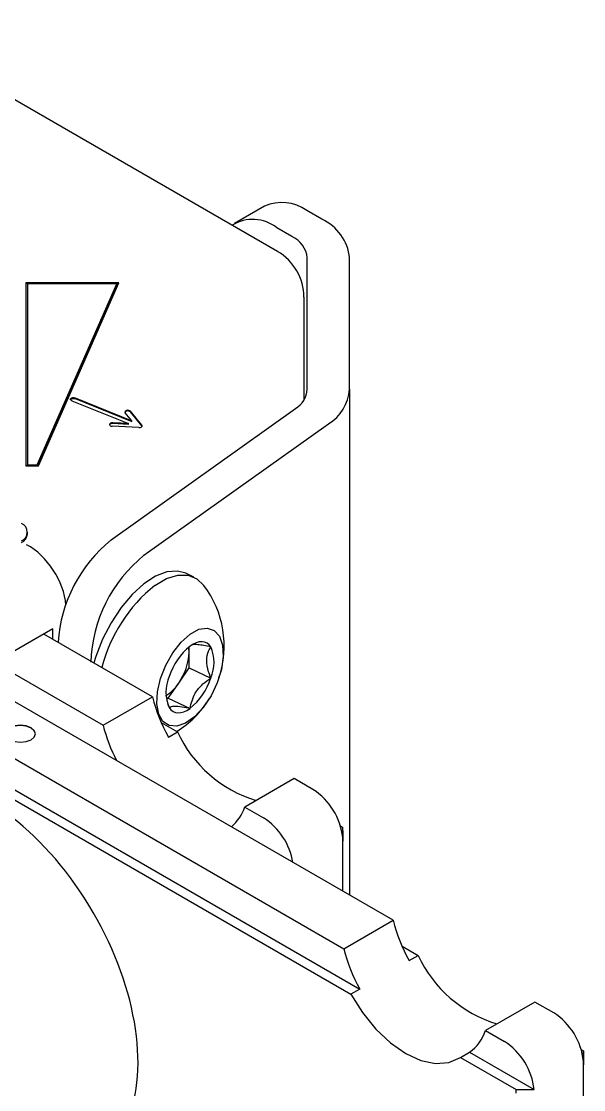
# Model space of a CAD drawing. Header units: inches. Extents: x 2.2 to 21.4, y 0.2 to 16.
# Drawn here: x 15.957 to 17.286, y 13.368 to 15.895 of the extents above; entities that cross this region are included whole.
import ezdxf

# ---------------------------------------------------------------- set-up
doc = ezdxf.new("R2010")
doc.units = ezdxf.units.IN
doc.header["$MEASUREMENT"] = 0

msp = doc.modelspace()

# ---------------------------------------------------------------- linework, layer by layer
at = {"color": 7, "linetype": 'Continuous', "lineweight": 25}
for p, q in [((16.5623, 15.3507), (15.6199, 15.8947)), ((16.5317, 15.4573), (16.461, 15.4164)), ((16.6669, 15.427), (16.6317, 15.4474)), ((16.5962, 15.3862), (16.561, 15.4065)), ((16.6328, 15.0244), (16.6328, 15.3352)), ((16.7328, 15.0244), (16.7328, 15.3352)), ((15.9675, 15.2763), (15.9675, 14.8434)), ((16.1875, 15.2763), (15.9675, 15.2763)), ((16.1868, 15.2747), (15.9675, 15.2747)), ((15.9715, 15.274), (15.9715, 14.8457)), ((16.1823, 15.274), (15.9715, 15.274)), ((15.9944, 14.8457), (16.1823, 15.274)), ((15.9944, 14.8441), (16.1823, 15.2724)), ((15.9975, 14.8434), (16.1875, 15.2763)), ((16.1823, 15.2724), (16.1823, 15.274)), ((16.6248, 15.2424), (16.6248, 14.9989)), ((16.7328, 15.0244), (16.7328, 13.8281)), ((16.0758, 14.9974), (16.2101, 14.9432)), ((16.0838, 15.004), (16.2181, 14.9498)), ((16.0838, 15.0024), (16.2181, 14.9481)), ((16.169, 14.6682), (16.605, 14.979)), ((16.2181, 14.9498), (16.2024, 14.9692)), ((16.2418, 14.9395), (16.215, 14.9727)), ((16.2418, 14.9379), (16.215, 14.971)), ((16.2349, 14.9338), (16.1718, 14.937)), ((16.2101, 14.9432), (16.173, 14.945)), ((16.2101, 14.9415), (16.173, 14.9434)), ((16.2101, 14.9415), (16.2101, 14.9432)), ((16.2181, 14.9481), (16.2181, 14.9498)), ((16.2423, 14.937), (16.2418, 14.9379)), ((16.2467, 14.6319), (16.6827, 14.9426)), ((15.9675, 14.8434), (15.9975, 14.8434)), ((15.9715, 14.8441), (15.9715, 14.8457)), ((15.9715, 14.8457), (15.9944, 14.8457)), ((15.9715, 14.8441), (15.9944, 14.8441)), ((15.9944, 14.8441), (15.9944, 14.8457)), ((15.9715, 14.6823), (15.9715, 14.6864)), ((16.365, 14.5802), (16.3456, 14.5893)), ((16.0311, 14.4577), (15.8791, 14.37)), ((16.0311, 14.4333), (16.0311, 14.4577)), ((16.2667, 14.2973), (16.0099, 14.4455)), ((16.3535, 14.4025), (16.3535, 14.4155)), ((16.3535, 14.3656), (16.3535, 14.4025)), ((15.8932, 14.3781), (16.15, 14.2299)), ((16.3289, 14.3297), (16.3535, 14.3656)), ((16.3535, 14.3656), (16.4048, 14.3416)), ((16.8359, 13.7686), (15.8367, 14.3455)), ((16.3043, 14.2937), (16.3289, 14.3297)), ((15.72, 14.2781), (16.7192, 13.7013)), ((16.15, 14.2299), (16.2667, 14.2973)), ((16.2993, 14.2939), (16.3043, 14.2937)), ((16.3043, 14.2937), (16.3556, 14.2698)), ((16.2877, 14.2361), (16.3258, 14.2142)), ((15.6988, 14.2169), (16.7571, 13.6059)), ((16.3046, 14.2019), (16.3258, 14.2142)), ((15.6988, 14.1924), (16.7359, 13.5937)), ((16.6017, 14.1039), (16.485, 14.0365)), ((16.6463, 14.0781), (16.6017, 14.1039)), ((16.485, 14.0365), (16.5296, 14.0108)), ((16.7111, 13.9917), (16.7165, 13.9886)), ((16.7165, 13.9886), (16.7167, 13.964)), ((16.717, 13.9801), (16.717, 13.9556)), ((16.717, 13.8373), (16.717, 13.9556)), ((16.7192, 13.7013), (16.8359, 13.7686)), ((16.8569, 13.7075), (16.895, 13.6855)), ((16.8738, 13.6733), (16.895, 13.6855)), ((16.7571, 13.6059), (16.7359, 13.5937)), ((17.1709, 13.5753), (17.0542, 13.5079)), ((17.2155, 13.5495), (17.1709, 13.5753)), ((17.0542, 13.5079), (17.0989, 13.4821)), ((16.9951, 13.444), (17.0163, 13.4563)), ((16.9951, 13.444), (17.1266, 13.3681)), ((17.0163, 13.4563), (17.1692, 13.368)), ((17.2803, 13.4631), (17.2857, 13.46)), ((17.2857, 13.46), (17.2859, 13.4354)), ((17.2862, 13.4515), (17.2862, 13.427)), ((17.2862, 12.5305), (17.2862, 13.427)), ((17.1266, 13.3681), (17.1692, 13.368))]:
    msp.add_line(p, q, dxfattribs=at)
at = {"color": 7, "linetype": 'Continuous', "lineweight": 25, "flags": 128}
for points in [[(16.0758, 14.9974), (16.0739, 14.9986), (16.0729, 15), (16.073, 15.0016), (16.0741, 15.003), (16.0761, 15.0041), (16.0786, 15.0047), (16.0813, 15.0047), (16.0838, 15.004)], [(16.073, 14.9999), (16.073, 15), (16.0741, 15.0014), (16.0761, 15.0025), (16.0786, 15.0031), (16.0813, 15.003), (16.0838, 15.0024)], [(16.215, 14.9727), (16.2134, 14.9739), (16.2111, 14.9747), (16.2084, 14.975), (16.2057, 14.9746), (16.2035, 14.9737), (16.2021, 14.9723), (16.2017, 14.9708), (16.2024, 14.9692)], [(16.215, 14.971), (16.2134, 14.9723), (16.2111, 14.9731), (16.2084, 14.9734), (16.2057, 14.973), (16.2035, 14.972), (16.2021, 14.9707), (16.2018, 14.9701)], [(16.173, 14.945), (16.1703, 14.9449), (16.1679, 14.9441), (16.1662, 14.9429), (16.1654, 14.9414), (16.1657, 14.9398), (16.167, 14.9384), (16.1691, 14.9374), (16.1718, 14.937)], [(16.2349, 14.9338), (16.2367, 14.9338), (16.2384, 14.9342), (16.24, 14.9347), (16.2412, 14.9355), (16.242, 14.9364), (16.2424, 14.9375), (16.2424, 14.9385), (16.2418, 14.9395)], [(16.3456, 14.5893), (16.3258, 14.5946), (16.3008, 14.5927), (16.2739, 14.5826), (16.2461, 14.5646), (16.2186, 14.5395), (16.1925, 14.5084), (16.1689, 14.4725), (16.1487, 14.4332), (16.1328, 14.3923), (16.1282, 14.3772)], [(16.2725, 14.5607), (16.3001, 14.5768), (16.3267, 14.5849), (16.351, 14.5847), (16.3721, 14.5763), (16.3886, 14.5606)], [(16.3556, 14.4455), (16.3768, 14.4568), (16.3965, 14.4598), (16.4131, 14.4541), (16.4255, 14.4402), (16.4326, 14.4191), (16.4341, 14.3924), (16.4297, 14.3621), (16.4199, 14.3304), (16.4053, 14.2996), (16.387, 14.2721), (16.3663, 14.2499), (16.3449, 14.2347), (16.3243, 14.2275), (16.306, 14.2289), (16.2913, 14.2387), (16.2815, 14.2564), (16.2771, 14.2805), (16.2786, 14.3093), (16.2858, 14.3406), (16.2981, 14.3721), (16.3147, 14.4015), (16.3344, 14.4266), (16.3556, 14.4455)], [(16.4048, 14.4153), (16.4007, 14.4204), (16.3958, 14.4241), (16.3902, 14.4265), (16.384, 14.4275), (16.3773, 14.427), (16.3703, 14.4251), (16.363, 14.4217), (16.3556, 14.4171)], [(16.3535, 14.4025), (16.3531, 14.4105), (16.3525, 14.4147)], [(16.3064, 14.2715), (16.3106, 14.2665), (16.3155, 14.2627), (16.3211, 14.2603), (16.3272, 14.2594), (16.3339, 14.2599), (16.3409, 14.2618), (16.3482, 14.2651), (16.3556, 14.2698)], [(15.9799, 14.224), (15.9685, 14.2284), (15.9551, 14.23), (15.9417, 14.2284), (15.9304, 14.224), (15.9228, 14.2175), (15.9201, 14.2098), (15.9228, 14.202), (15.9304, 14.1955), (15.9417, 14.1911), (15.9551, 14.1896), (15.9685, 14.1911), (15.9799, 14.1955), (15.9874, 14.202), (15.9901, 14.2098), (15.9874, 14.2175), (15.9799, 14.224)], [(15.9799, 14.2232), (15.9685, 14.2276), (15.9551, 14.2291), (15.9417, 14.2276), (15.9304, 14.2232), (15.9228, 14.2167), (15.9201, 14.2094)], [(15.9901, 14.2094), (15.9874, 14.2167), (15.9799, 14.2232)], [(16.7359, 13.5937), (16.7632, 13.5503), (16.7948, 13.5114), (16.8294, 13.4787), (16.8655, 13.4535), (16.9016, 13.437), (16.9362, 13.4298), (16.9678, 13.4321), (16.9951, 13.444)]]:
    msp.add_lwpolyline(points, dxfattribs=at)
at = {"color": 7, "linetype": 'Continuous', "lineweight": 25}
for centre, radius, start, end in [((16.5731, 15.3656), 0.1006, 54.3824, 114.3071), ((16.5036, 15.3325), 0.0937, 52.2419, 121.2314), ((16.6202, 15.3239), 0.1132, 5.6948, 65.6253), ((16.5703, 15.3289), 0.0629, 5.6948, 65.6253), ((16.4998, 15.2424), 0.125, 0, 60.0027), ((16.5751, 15.0286), 0.0579, 301.0775, 355.8711), ((16.6289, 15.0319), 0.1042, 301.0775, 355.8711), ((16.1716, 14.9362), 0.00728, 79.348, 147.1725), ((15.9491, 14.6864), 0.0218, 290.7834, 69.2166), ((15.9465, 14.6848), 0.0251, 294.3747, 354.3052), ((16.3847, 14.4027), 0.342, 129.0854, 176.0669), ((16.4605, 14.3677), 0.3398, 128.981, 178.1259), ((16.5023, 14.2749), 0.3668, 128.8067, 165.571), ((16.1974, 14.4174), 0.2389, 341.547, 36.8286), ((16.4486, 14.3007), 0.1489, 128.629, 162.6272), ((16.2174, 14.4079), 0.1362, 324.9588, 357.71), ((16.3215, 14.3785), 0.0911, 336.1538, 23.8462), ((16.2484, 14.3816), 0.0958, 301.2123, 327.1947), ((16.3898, 14.3084), 0.0911, 156.1538, 203.8462), ((16.2626, 14.3861), 0.1489, 308.629, 342.6272), ((16.6577, 14.3973), 0.4036, 194.3579, 208.9619), ((16.1974, 14.4174), 0.2389, 302.0928, 328.3429), ((16.5382, 14.3291), 0.4006, 194.3322, 207.1407), ((16.5991, 14.3402), 0.301, 204.7557, 253.1594), ((16.562, 13.9474), 0.1556, 6.1374, 57.1781), ((16.3854, 14.0694), 0.1049, 310.3957, 341.7547), ((16.4444, 13.8792), 0.1567, 9.627, 57.0537), ((16.6439, 13.98), 0.0731, 0.1141, 6.7555), ((16.6156, 13.9555), 0.1014, 0.0576, 4.792), ((17.2269, 13.8687), 0.4036, 194.3579, 208.9619), ((17.1102, 13.8014), 0.4036, 194.3579, 208.9619), ((17.1684, 13.8116), 0.301, 204.7557, 253.1594), ((17.1312, 13.4188), 0.1556, 6.1374, 57.1781), ((16.9584, 13.5385), 0.1005, 305.1767, 342.3078), ((17.0145, 13.3514), 0.1556, 6.1374, 57.1781), ((17.2131, 13.4514), 0.0731, 0.1141, 6.7555), ((17.1848, 13.4269), 0.1014, 0.0576, 4.792), ((17.054, 13.3595), 0.0731, 0.1141, 6.7555)]:
    msp.add_arc(centre, radius, start, end, dxfattribs=at)
for centre, major_axis, ratio, start_param, end_param in [((15.9692, 14.5547), (-0.0677, 0.1052), 0.606761, 3.975901, 5.468799), ((15.8756, 13.6387), (-0.2521, 0.438), 0.57738, 2.357647, 6.017132)]:
    msp.add_ellipse(centre, major_axis=major_axis, ratio=ratio, start_param=start_param, end_param=end_param, dxfattribs=at)
for points, knots in [([(16.4048, 14.4153), (16.3936, 14.4175), (16.3746, 14.4212), (16.3613, 14.4206), (16.3587, 14.4188), (16.3578, 14.4183)], [0, 0, 0, 0, 0.492794, 0.843209, 1, 1, 1, 1]), ([(16.4048, 14.3416), (16.403, 14.3466), (16.3978, 14.3607), (16.3938, 14.3837), (16.3979, 14.403), (16.403, 14.4121), (16.4048, 14.4153)], [0, 0, 0, 0, 0.176518, 0.504904, 0.823581, 1, 1, 1, 1]), ([(16.3556, 14.2698), (16.3585, 14.282), (16.3634, 14.3029), (16.3841, 14.327), (16.3984, 14.3372), (16.4048, 14.3416)], [0, 0, 0, 0, 0.439122, 0.751371, 1, 1, 1, 1]), ([(16.3006, 14.2907), (16.3008, 14.2893), (16.3017, 14.283), (16.3044, 14.2765), (16.3064, 14.2715)], [0, 0, 0, 0, 0.233232, 1, 1, 1, 1]), ([(16.3064, 14.2715), (16.3093, 14.2732), (16.3143, 14.2761), (16.3349, 14.274), (16.3493, 14.2711), (16.3556, 14.2698)], [0, 0, 0, 0, 0.439122, 0.751371, 1, 1, 1, 1])]:
    msp.add_open_spline(points, degree=3, knots=knots, dxfattribs=at)

doc.saveas('drawing.dxf')
